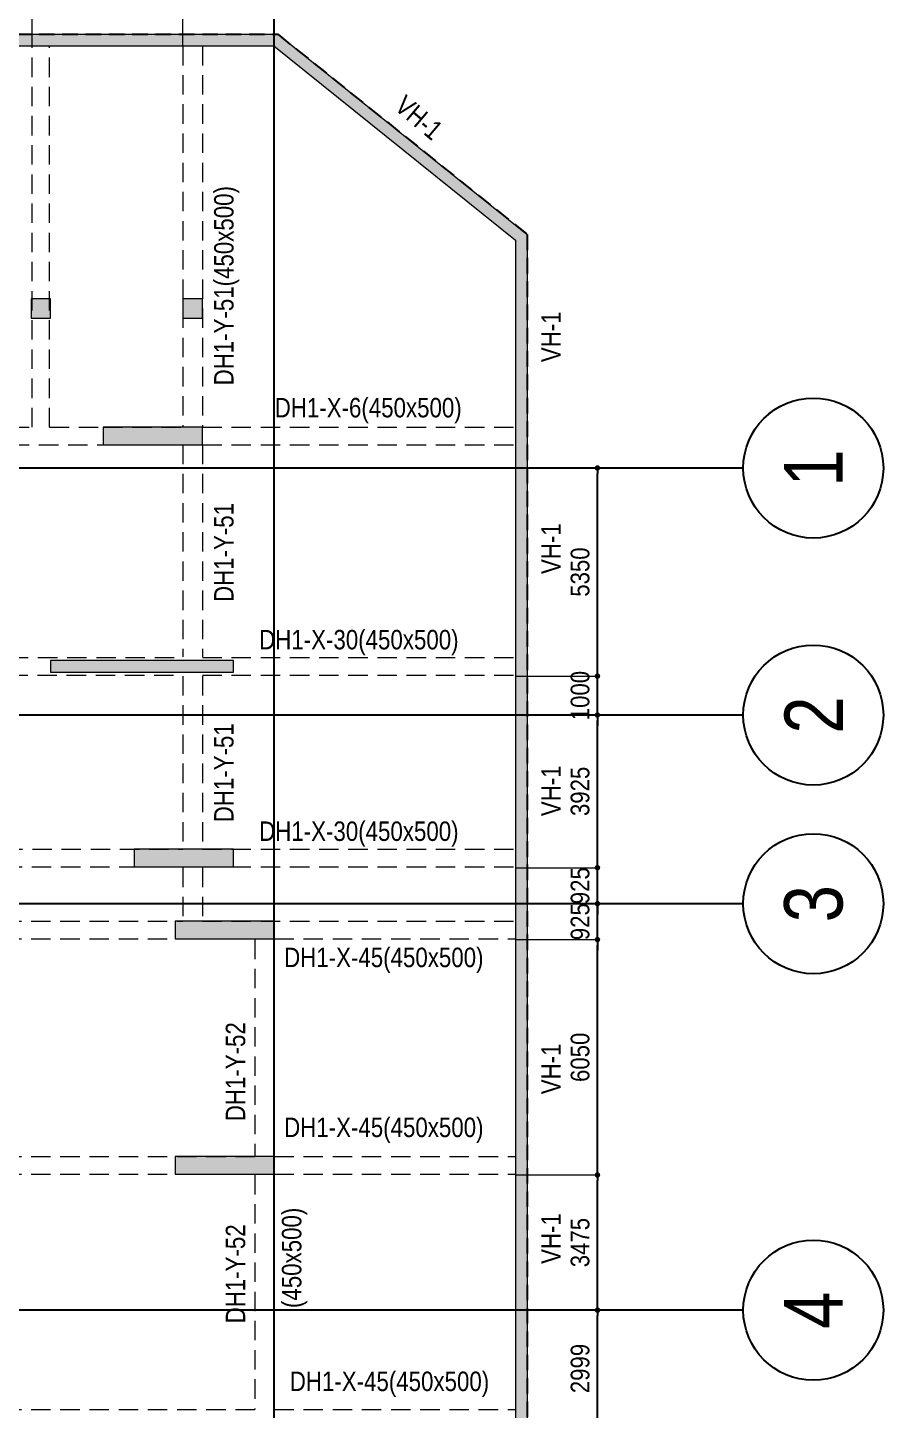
# Model space of a CAD drawing. Header units: millimetres. Extents: x 3718783 to 4027851, y 882487 to 1100782.
# Drawn here: x 3887389 to 3909382, y 1046096 to 1081617 of the extents above; entities that cross this region are included whole.
import ezdxf
from ezdxf.enums import TextEntityAlignment as Align

# ---------------------------------------------------------------- set-up
doc = ezdxf.new("R2010")
doc.units = ezdxf.units.MM
doc.header["$LTSCALE"] = 200
doc.header["$MEASUREMENT"] = 0
for name, pattern in [('CHG_XX_Cot_Ham 1$0$MB_Luoi truc$0$HTT Hidden 21', [3, 2, -1]), ('CHG_XX_Damsan_Ham 1$0$HIDDEN', [0.375, 0.25, -0.125]), ('CHG_XX_Luoi truc$0$MB_Luoi truc$0$Center101', [13, 10, -1, 1, -1]), ('HIDDEN', [0.375, 0.25, -0.125])]:
    doc.linetypes.add(name, pattern=pattern)
doc.layers.get('Defpoints').update_dxf_attribs({"color": 14, "lineweight": 0})
for name, color, linetype, lineweight in [('CHG_XX_Cot_Ham 1$0$Ap0302_PC', 150, 'Continuous', 9), ('CHG_XX_Cot_Ham 1$0$Ap0302_PC @ 1', 150, 'Continuous', 9), ('CHG_XX_Cot_Ham 1$0$Ap0302_PC @ 150', 150, 'Continuous', 9), ('CHG_XX_Cot_Ham 1$0$Ap0311_H', 8, 'Continuous', 15), ('CHG_XX_Cot_Ham 1$0$S_Concrete_Cont_2 Normal', 2, 'Continuous', 13), ('CHG_XX_Damsan_Ham 1$0$DBAO', 3, 'Continuous', 13), ('CHG_XX_Damsan_Ham 1$0$DGIONG', 4, 'Continuous', 13), ('CHG_XX_Damsan_Ham 1$0$DMo', 254, 'CHG_XX_Damsan_Ham 1$0$HIDDEN', 9), ('Dim 200', 1, 'Continuous', 5), ('DMo', 254, 'HIDDEN', 9), ('MB_Luoi truc$0$Dim 300', 1, 'Continuous', 5), ('TEXT P Y', 2, 'Continuous', 15)]:
    doc.layers.add(name, color=color, linetype=linetype, lineweight=lineweight)
for name, color, linetype in [('CHG_XX_Cot_Ham 1$0$MB_Cot ham$0$Concrete Line', 6, 'Continuous'), ('CHG_XX_Cot_Ham 1$0$mb_cot tang 1-3$0$Concrete Line', 6, 'Continuous'), ('CHG_XX_Luoi truc$0$Grid', 34, 'Continuous'), ('CHG_XX_Luoi truc$0$Grid Line', 251, 'CHG_XX_Luoi truc$0$MB_Luoi truc$0$Center101'), ('mb_cot tang 1-3$0$Concrete Line', 6, 'Continuous'), ('TEXT P X', 1, 'Continuous')]:
    doc.layers.add(name, color=color, linetype=linetype)
doc.styles.add('CHG_XX_Luoi truc$0$MB_Luoi truc$0$Grid A-F$0$VNI-HelveCB', font='VHELVCB_0.TTF')
doc.styles.add('MB_Luoi truc$0$Arial_C', font='arial.ttf', dxfattribs={"width": 0.85})
doc.styles.add('TTP-HelCon', font='VHELVCN_0.TTF')
doc.dimstyles.new('200', dxfattribs={"dimscale": 200, "dimtxt": 2.4, "dimasz": 0.7, "dimexe": 0.0003, "dimexo": 0, "dimgap": 1, "dimtad": 1, "dimdec": 0, "dimzin": 12, "dimdsep": 46, "dimtxsty": 'MB_Luoi truc$0$Arial_C', "dimblk": 'MB_Luoi truc$0$_Dot', "dimcen": 0.5, "dimclrd": 256, "dimclre": 8, "dimclrt": 1, "dimadec": 0, "dimazin": 0, "dimtfac": 1, "dimtdec": 0, "dimtix": 1, "dimtmove": 2, "dimatfit": 3, "dimldrblk": 'MB_Luoi truc$0$HTT Arrow 30', "dimfxl": 1, "dimtolj": 1, "dimtzin": 0, "dimlwe": -1, "dimarcsym": 0})

# ---------------------------------------------------------------- blocks, each defined once
blk = doc.blocks.new('*U401')
at = {"layer": 'CHG_XX_Luoi truc$0$Grid Line'}
blk.add_line((0, 0), (0, 608), dxfattribs=at)
at = {"layer": 'CHG_XX_Luoi truc$0$Grid', "lineweight": -2, "style": 'CHG_XX_Luoi truc$0$MB_Luoi truc$0$Grid A-F$0$VNI-HelveCB'}
for tag, p in [('GRIDSUB', (0, 617)), ('GRID', (0, -9))]:
    blk.add_attdef(tag, text='', height=5, dxfattribs=at).set_placement(p, align=Align.MIDDLE)
blk = doc.blocks.new('*U403')
at = {"layer": 'CHG_XX_Luoi truc$0$Grid', "lineweight": -2}
blk.add_line((0, -3), (0, 0), dxfattribs=at)
blk.add_circle((0, -9), 6, dxfattribs=at)
at = {"layer": 'CHG_XX_Luoi truc$0$Grid Line'}
blk.add_line((0, 0), (0, 438), dxfattribs=at)
at = {"layer": 'CHG_XX_Luoi truc$0$Grid', "lineweight": -2, "style": 'CHG_XX_Luoi truc$0$MB_Luoi truc$0$Grid A-F$0$VNI-HelveCB'}
for tag, p in [('GRIDSUB', (0, 447)), ('GRID', (0, -9))]:
    blk.add_attdef(tag, text='', height=5, dxfattribs=at).set_placement(p, align=Align.MIDDLE)
blk = doc.blocks.new('CHG_XX_Luoi truc')
at = {"layer": 'CHG_XX_Luoi truc$0$Grid', "xscale": 300, "yscale": 300, "zscale": 300}
blk.add_blockref('*U401', (99550, -12747), dxfattribs=at)
at = {"layer": 'CHG_XX_Luoi truc$0$Grid'}
ref = blk.add_blockref('*U403', (110703, 152250), dxfattribs=dict(at, xscale=300.0000000000013, yscale=300.0000000000013, zscale=300.0000000000013, rotation=90))
ref.add_attrib('GRID', '1', dxfattribs={"lineweight": -2, "height": 1500, "rotation": 90, "style": 'CHG_XX_Luoi truc$0$MB_Luoi truc$0$Grid A-F$0$VNI-HelveCB'}).set_placement((113403, 152250), align=Align.MIDDLE)
ref = blk.add_blockref('*U403', (110703, 145900), dxfattribs=dict(at, xscale=300.0000000000013, yscale=300.0000000000013, zscale=300.0000000000013, rotation=90))
ref.add_attrib('GRID', '2', dxfattribs={"lineweight": -2, "height": 1500, "rotation": 90, "style": 'CHG_XX_Luoi truc$0$MB_Luoi truc$0$Grid A-F$0$VNI-HelveCB'}).set_placement((113403, 145900), align=Align.MIDDLE)
ref = blk.add_blockref('*U403', (110703, 141050), dxfattribs=dict(at, xscale=300.0000000000013, yscale=300.0000000000013, zscale=300.0000000000013, rotation=90))
ref.add_attrib('GRID', '3', dxfattribs={"lineweight": -2, "height": 1500, "rotation": 90, "style": 'CHG_XX_Luoi truc$0$MB_Luoi truc$0$Grid A-F$0$VNI-HelveCB'}).set_placement((113403, 141050), align=Align.MIDDLE)
ref = blk.add_blockref('*U403', (110703, 130600), dxfattribs=dict(at, xscale=300.0000000000013, yscale=300.0000000000013, zscale=300.0000000000013, rotation=90))
ref.add_attrib('GRID', '4', dxfattribs={"lineweight": -2, "height": 1500, "rotation": 90, "style": 'CHG_XX_Luoi truc$0$MB_Luoi truc$0$Grid A-F$0$VNI-HelveCB'}).set_placement((113403, 130600), align=Align.MIDDLE)
blk = doc.blocks.new('*U548')
at = {"layer": 'CHG_XX_Cot_Ham 1$0$Ap0302_PC @ 1'}
h = blk.add_hatch(color=256, dxfattribs=at)
h.dxf.hatch_style = 1
h.paths.add_polyline_path([(450, 0), (0, 0), (0, -2550), (450, -2550)])
at = {"layer": 'CHG_XX_Cot_Ham 1$0$Ap0302_PC @ 150'}
h = blk.add_hatch(color=256, dxfattribs=at)
h.dxf.hatch_style = 1
h.paths.add_polyline_path([(450, 0), (0, 0), (0, -2550), (450, -2550)])
blk = doc.blocks.new('CHG_XX_Cot_Ham 1$0$Block A_C450x2250')
at = {"layer": 'CHG_XX_Cot_Ham 1$0$Ap0302_PC'}
blk.add_lwpolyline([(450, -2550), (0, -2550), (0, 0), (450, 0)], close=True, dxfattribs=at)
blk.add_blockref('*U548', (0, 0), dxfattribs=at)
blk = doc.blocks.new('CHG_XX_Cot_Ham 1$0$300X4700')
at = {"layer": 'CHG_XX_Cot_Ham 1$0$Ap0302_PC', "true_color": 0xd19cc7}
h = blk.add_hatch(color=9, dxfattribs=at)
h.dxf.hatch_style = 1
h.paths.add_polyline_path([(0, 0), (0, -300), (4700, -300), (4700, 0)])
at = {"layer": 'CHG_XX_Cot_Ham 1$0$Ap0302_PC'}
blk.add_lwpolyline([(0, 0), (0, -300), (4700, -300), (4700, 0)], close=True, dxfattribs=at)
blk = doc.blocks.new('*U550')
at = {"layer": 'CHG_XX_Cot_Ham 1$0$Ap0302_PC @ 1'}
h = blk.add_hatch(color=3, dxfattribs=at)
h.dxf.hatch_style = 1
h.paths.add_polyline_path([(-250, -250), (-250, 250), (250, 250), (250, -250)])
at = {"layer": 'CHG_XX_Cot_Ham 1$0$Ap0302_PC @ 150'}
h = blk.add_hatch(color=3, dxfattribs=at)
h.dxf.hatch_style = 1
h.paths.add_polyline_path([(-250, -250), (-250, 250), (250, 250), (250, -250)])
blk = doc.blocks.new('CHG_XX_Cot_Ham 1$0$500x500')
at = {"layer": 'CHG_XX_Cot_Ham 1$0$Ap0302_PC'}
blk.add_lwpolyline([(250, -250), (250, 250), (-250, 250), (-250, -250)], close=True, dxfattribs=at)
blk.add_blockref('*U550', (0, 0), dxfattribs=at)
blk = doc.blocks.new('CHG_XX_Cot_Ham 1')
at = {"layer": 'CHG_XX_Cot_Ham 1$0$Ap0311_H'}
h = blk.add_hatch(color=256, dxfattribs=at)
h.dxf.hatch_style = 1
h.paths.add_polyline_path([(99639.2, 163400), (-10900, 163400), (-10900, 85450), (-300, 85450), (-300, 84050), (32350, 84050), (32350, -9000), (103575.5, -9000), (106050, -6022), (106050, 158254.3)])
h.paths.add_polyline_path([(99533.7, 163100), (105750, 158110.4), (105750, 90450), (105650, 90450), (105650, 90450), (105750, 90450), (105750, 13850), (105750, 13825.9), (105750, -5913.6), (103434.7, -8700), (93600, -8700), (32650, -8700), (32650, 84350), (0, 84350), (0, 85750), (-10600, 85750), (-10600, 163100), (93600, 163100)], flags=16)
at = {"layer": 'CHG_XX_Cot_Ham 1$0$Ap0302_PC'}
blk.add_lwpolyline([(32350, 84050), (-300, 84050), (-300, 85450), (-10900, 85450), (-10900, 163400), (99639.2, 163400), (106050, 158254.3), (106050, -6022), (103575.5, -9000), (32350, -9000)], close=True, dxfattribs=at)
blk.add_lwpolyline([(105750, 90444), (105750, -5913.6), (103434.7, -8700), (32650, -8700), (32650, 84350), (0, 84350), (0, 85750), (-10600, 85750), (-10600, 163100), (99533.7, 163100), (105750, 158110.4), (105750, 127475.9)], dxfattribs=at)
at = {"layer": 'CHG_XX_Cot_Ham 1$0$MB_Cot ham$0$Concrete Line', "linetype": 'CHG_XX_Cot_Ham 1$0$MB_Luoi truc$0$HTT Hidden 21'}
blk.add_lwpolyline([(99639.2, 163400), (106050, 158254.3), (106050, -6022), (103575.5, -9000), (32350, -9000), (32350, 84050), (-300, 84050), (-300, 85450), (-10900, 85450), (-10900, 163400)], close=True, dxfattribs=at)
at = {"layer": 'CHG_XX_Cot_Ham 1$0$Ap0302_PC', "xscale": -1, "rotation": 90}
for p in [(95150, 153300), (95950, 142450), (95950, 142450), (97000, 140600), (97000, 134550)]:
    blk.add_blockref('CHG_XX_Cot_Ham 1$0$Block A_C450x2250', p, dxfattribs=at)
at = {"layer": 'CHG_XX_Cot_Ham 1$0$mb_cot tang 1-3$0$Concrete Line'}
for name, p in [('CHG_XX_Luoi truc', (0, 0)), ('CHG_XX_Cot_Ham 1$0$300X4700', (93800, 147300))]:
    blk.add_blockref(name, p, dxfattribs=at)
at = {"layer": 'CHG_XX_Cot_Ham 1$0$S_Concrete_Cont_2 Normal'}
for p in [(93550, 156350), (97450, 156350)]:
    blk.add_blockref('CHG_XX_Cot_Ham 1$0$500x500', p, dxfattribs=at)
blk = doc.blocks.new('CHG_XX_Damsan_Ham 1', base_point=(3089256, -609981))
at = {"layer": 'CHG_XX_Damsan_Ham 1$0$DBAO'}
blk.add_lwpolyline([(-10900, 85450), (-10900, 163400), (99639, 163400), (106050, 158250), (106050, -6022), (103576, -9000), (32350, -9000), (32350, 84050), (-300, 84050), (-300, 85450), (-10900, 85450)], dxfattribs=at)
at = {"layer": 'CHG_XX_Damsan_Ham 1$0$DMo', "ltscale": 10}
for p, q in [((93325, 153300), (93325, 163102)), ((93775, 153300), (93775, 163102)), ((97200, 163100), (97200, 153300)), ((97700, 163100), (97700, 153300)), ((87500, 153300), (93325, 153300)), ((93775, 153300), (95150, 153300)), ((95150, 153300), (97200, 153300)), ((97700, 153300), (105750, 153300)), ((87500, 152850), (97200, 152850)), ((97200, 152850), (97200, 147400)), ((97700, 152850), (105750, 152850)), ((97700, 152850), (97700, 147400)), ((87476, 147375), (97200, 147375)), ((97700, 147375), (105750, 147375)), ((87462, 146925), (97200, 146925)), ((97200, 146900), (97200, 142475)), ((97700, 146925), (105750, 146925)), ((97700, 146900), (97700, 142475)), ((87331, 142450), (97200, 142450)), ((97700, 142450), (105750, 142450)), ((87316, 142000), (97200, 142000)), ((97200, 141975), (97200, 140625)), ((97700, 142000), (105750, 142000)), ((97700, 141975), (97700, 140625)), ((87300, 140600), (97200, 140600)), ((97700, 140600), (105750, 140600)), ((87300, 140150), (99050, 140150)), ((99050, 140125), (99050, 134575)), ((99550, 140150), (105750, 140150)), ((99550, 140125), (99550, 134575)), ((87300, 134550), (99050, 134550)), ((99550, 134550), (105750, 134550)), ((87300, 134100), (99050, 134100)), ((99050, 134075), (99050, 128050)), ((99550, 134100), (105750, 134100)), ((99550, 134075), (99550, 128050)), ((87300, 128050), (99050, 128050)), ((99550, 128050), (105750, 128050))]:
    blk.add_line(p, q, dxfattribs=at)
at = {"layer": 'CHG_XX_Damsan_Ham 1$0$DGIONG'}
blk.add_blockref('CHG_XX_Cot_Ham 1', (0, 0), dxfattribs=at)
blk = doc.blocks.new('MB_Luoi truc$0$_Dot')
at = {"color": 0, "linetype": 'ByBlock', "lineweight": -2}
blk.add_line((-0.5, 0), (-1, 0), dxfattribs=at)
at = {"color": 0, "linetype": 'ByBlock', "const_width": 0.5}
blk.add_lwpolyline([(-0.25, 0, 1), (0.25, 0, 1)], format="xyb", close=True, dxfattribs=at)
blk = doc.blocks.new('*D70')
at = {"layer": 'Defpoints', "color": 0, "transparency": 16777216}
for p in [(3887504, 1083301), (3881479, 1081146), (3887504, 1081148)]:
    blk.add_point(p, dxfattribs=at)
at = {"layer": 'MB_Luoi truc$0$Dim 300', "color": 8, "transparency": 16777216}
for p, q in [((3881479, 1081146), (3881479, 1083301)), ((3887504, 1081148), (3887504, 1083301))]:
    blk.add_line(p, q, dxfattribs=at)
at = {"layer": 'MB_Luoi truc$0$Dim 300', "lineweight": -2, "transparency": 16777216}
blk.add_line((3881619, 1083301), (3887364, 1083301), dxfattribs=at)
at = {"layer": 'MB_Luoi truc$0$Dim 300', "lineweight": -2, "transparency": 16777216, "xscale": 140, "yscale": 140, "zscale": 140, "rotation": 180}
blk.add_blockref('MB_Luoi truc$0$_Dot', (3881479, 1083301), dxfattribs=at)
at = {"layer": 'MB_Luoi truc$0$Dim 300', "lineweight": -2, "transparency": 16777216, "xscale": 140, "yscale": 140, "zscale": 140}
blk.add_blockref('MB_Luoi truc$0$_Dot', (3887504, 1083301), dxfattribs=at)
at = {"layer": 'MB_Luoi truc$0$Dim 300', "color": 1, "transparency": 16777216, "insert": (3884491, 1083746), "char_height": 480, "attachment_point": 5, "style": 'MB_Luoi truc$0$Arial_C'}
blk.add_mtext('\\A1;6025', dxfattribs=at)
blk = doc.blocks.new('MB_Luoi truc$0$HTT Arrow 30')
blk.add_hatch(color=256).paths.add_polyline_path([(-2.5, 0.375), (-2.5, -0.375), (0, 0)])
at = {"color": 0, "linetype": 'ByBlock', "lineweight": -2}
for p, q in [((0, 0), (-2.5, 0.375)), ((-2.5, -0.375), (-2.5, 0.375)), ((0, 0), (-2.5, -0.375))]:
    blk.add_line(p, q, dxfattribs=at)
blk = doc.blocks.new('*D71')
at = {"layer": 'Defpoints', "color": 0, "transparency": 16777216}
for p in [(3891379, 1083301), (3887504, 1081148), (3891379, 1081146)]:
    blk.add_point(p, dxfattribs=at)
at = {"layer": 'MB_Luoi truc$0$Dim 300', "color": 8, "transparency": 16777216}
for p, q in [((3887504, 1081148), (3887504, 1083301)), ((3891379, 1081146), (3891379, 1083301))]:
    blk.add_line(p, q, dxfattribs=at)
at = {"layer": 'MB_Luoi truc$0$Dim 300', "lineweight": -2, "transparency": 16777216}
blk.add_line((3887644, 1083301), (3891239, 1083301), dxfattribs=at)
at = {"layer": 'MB_Luoi truc$0$Dim 300', "lineweight": -2, "transparency": 16777216, "xscale": 140, "yscale": 140, "zscale": 140, "rotation": 180}
blk.add_blockref('MB_Luoi truc$0$_Dot', (3887504, 1083301), dxfattribs=at)
at = {"layer": 'MB_Luoi truc$0$Dim 300', "lineweight": -2, "transparency": 16777216, "xscale": 140, "yscale": 140, "zscale": 140}
blk.add_blockref('MB_Luoi truc$0$_Dot', (3891379, 1083301), dxfattribs=at)
at = {"layer": 'MB_Luoi truc$0$Dim 300', "color": 1, "transparency": 16777216, "insert": (3889441, 1083746), "char_height": 480, "attachment_point": 5, "style": 'MB_Luoi truc$0$Arial_C'}
blk.add_mtext('\\A1;3875', dxfattribs=at)
blk = doc.blocks.new('*D72')
at = {"layer": 'Defpoints', "color": 0, "transparency": 16777216}
for p in [(3893729, 1083301), (3893729, 1081446), (3891379, 1081146)]:
    blk.add_point(p, dxfattribs=at)
at = {"layer": 'MB_Luoi truc$0$Dim 300', "color": 8, "transparency": 16777216}
for p, q in [((3891379, 1081146), (3891379, 1083301)), ((3893729, 1081446), (3893729, 1083301))]:
    blk.add_line(p, q, dxfattribs=at)
at = {"layer": 'MB_Luoi truc$0$Dim 300', "lineweight": -2, "transparency": 16777216}
blk.add_line((3891519, 1083301), (3893589, 1083301), dxfattribs=at)
at = {"layer": 'MB_Luoi truc$0$Dim 300', "lineweight": -2, "transparency": 16777216, "xscale": 140, "yscale": 140, "zscale": 140, "rotation": 180}
blk.add_blockref('MB_Luoi truc$0$_Dot', (3891379, 1083301), dxfattribs=at)
at = {"layer": 'MB_Luoi truc$0$Dim 300', "lineweight": -2, "transparency": 16777216, "xscale": 140, "yscale": 140, "zscale": 140}
blk.add_blockref('MB_Luoi truc$0$_Dot', (3893729, 1083301), dxfattribs=at)
at = {"layer": 'MB_Luoi truc$0$Dim 300', "color": 1, "transparency": 16777216, "insert": (3892554, 1083746), "char_height": 480, "attachment_point": 5, "style": 'MB_Luoi truc$0$Arial_C'}
blk.add_mtext('\\A1;2350', dxfattribs=at)
blk = doc.blocks.new('*D271')
at = {"layer": 'Defpoints', "color": 0, "transparency": 16777216}
for p in [(3900229, 1048646), (3902034, 1048646), (3899929, 1045647)]:
    blk.add_point(p, dxfattribs=at)
at = {"layer": 'Dim 200', "color": 8, "transparency": 16777216}
for p, q in [((3900229, 1048646), (3902034, 1048646)), ((3899929, 1045647), (3902034, 1045647))]:
    blk.add_line(p, q, dxfattribs=at)
at = {"layer": 'Dim 200', "lineweight": -2, "transparency": 16777216}
blk.add_line((3902034, 1045787), (3902034, 1048506), dxfattribs=at)
at = {"layer": 'Dim 200', "lineweight": -2, "transparency": 16777216, "xscale": 140, "yscale": 140, "zscale": 140}
for p, rotation in [((3902034, 1048646), 90), ((3902034, 1045647), 270)]:
    blk.add_blockref('MB_Luoi truc$0$_Dot', p, dxfattribs=dict(at, rotation=rotation))
at = {"layer": 'Dim 200', "color": 1, "transparency": 16777216, "insert": (3901589, 1047146), "char_height": 480, "attachment_point": 5, "rotation": 90, "style": 'MB_Luoi truc$0$Arial_C'}
blk.add_mtext('\\A1;2999', dxfattribs=at)
blk = doc.blocks.new('*D272')
at = {"layer": 'Defpoints', "color": 0, "transparency": 16777216}
for p in [(3899929, 1052121), (3902034, 1052121), (3900229, 1048646)]:
    blk.add_point(p, dxfattribs=at)
at = {"layer": 'Dim 200', "color": 8, "transparency": 16777216}
for p, q in [((3899929, 1052121), (3902034, 1052121)), ((3900229, 1048646), (3902034, 1048646))]:
    blk.add_line(p, q, dxfattribs=at)
at = {"layer": 'Dim 200', "lineweight": -2, "transparency": 16777216}
blk.add_line((3902034, 1048786), (3902034, 1051981), dxfattribs=at)
at = {"layer": 'Dim 200', "lineweight": -2, "transparency": 16777216, "xscale": 140, "yscale": 140, "zscale": 140}
for p, rotation in [((3902034, 1052121), 90), ((3902034, 1048646), 270)]:
    blk.add_blockref('MB_Luoi truc$0$_Dot', p, dxfattribs=dict(at, rotation=rotation))
at = {"layer": 'Dim 200', "color": 1, "transparency": 16777216, "insert": (3901589, 1050383), "char_height": 480, "attachment_point": 5, "rotation": 90, "style": 'MB_Luoi truc$0$Arial_C'}
blk.add_mtext('\\A1;3475', dxfattribs=at)
blk = doc.blocks.new('*D273')
at = {"layer": 'Defpoints', "color": 0, "transparency": 16777216}
for p in [(3899929, 1058171), (3902034, 1058171), (3899929, 1052121)]:
    blk.add_point(p, dxfattribs=at)
at = {"layer": 'Dim 200', "color": 8, "transparency": 16777216}
for p, q in [((3899929, 1058171), (3902034, 1058171)), ((3899929, 1052121), (3902034, 1052121))]:
    blk.add_line(p, q, dxfattribs=at)
at = {"layer": 'Dim 200', "lineweight": -2, "transparency": 16777216}
blk.add_line((3902034, 1052261), (3902034, 1058031), dxfattribs=at)
at = {"layer": 'Dim 200', "lineweight": -2, "transparency": 16777216, "xscale": 140, "yscale": 140, "zscale": 140}
for p, rotation in [((3902034, 1058171), 90), ((3902034, 1052121), 270)]:
    blk.add_blockref('MB_Luoi truc$0$_Dot', p, dxfattribs=dict(at, rotation=rotation))
at = {"layer": 'Dim 200', "color": 1, "transparency": 16777216, "insert": (3901589, 1055146), "char_height": 480, "attachment_point": 5, "rotation": 90, "style": 'MB_Luoi truc$0$Arial_C'}
blk.add_mtext('\\A1;6050', dxfattribs=at)
blk = doc.blocks.new('*D274')
at = {"layer": 'Defpoints', "color": 0, "transparency": 16777216}
for p in [(3899929, 1059096), (3902034, 1059096), (3899929, 1058171)]:
    blk.add_point(p, dxfattribs=at)
at = {"layer": 'Dim 200', "lineweight": -2, "transparency": 16777216}
for p, q in [((3902034, 1059236), (3902034, 1059376)), ((3902034, 1058171), (3902034, 1059096)), ((3902034, 1058031), (3902034, 1057891))]:
    blk.add_line(p, q, dxfattribs=at)
at = {"layer": 'Dim 200', "color": 8, "transparency": 16777216}
for p, q in [((3899929, 1059096), (3902034, 1059096)), ((3899929, 1058171), (3902034, 1058171))]:
    blk.add_line(p, q, dxfattribs=at)
at = {"layer": 'Dim 200', "lineweight": -2, "transparency": 16777216, "xscale": 140, "yscale": 140, "zscale": 140}
for p, rotation in [((3902034, 1059096), 270), ((3902034, 1058171), 90)]:
    blk.add_blockref('MB_Luoi truc$0$_Dot', p, dxfattribs=dict(at, rotation=rotation))
at = {"layer": 'Dim 200', "color": 1, "transparency": 16777216, "insert": (3901589, 1058633), "char_height": 480, "attachment_point": 5, "rotation": 90, "style": 'MB_Luoi truc$0$Arial_C'}
blk.add_mtext('\\A1;925', dxfattribs=at)
blk = doc.blocks.new('*D275')
at = {"layer": 'Defpoints', "color": 0, "transparency": 16777216}
for p in [(3899929, 1060021), (3902034, 1060021), (3899929, 1059096)]:
    blk.add_point(p, dxfattribs=at)
at = {"layer": 'Dim 200', "color": 8, "transparency": 16777216}
for p, q in [((3899929, 1060021), (3902034, 1060021)), ((3899929, 1059096), (3902034, 1059096))]:
    blk.add_line(p, q, dxfattribs=at)
at = {"layer": 'Dim 200', "lineweight": -2, "transparency": 16777216}
for p, q in [((3902034, 1060161), (3902034, 1060301)), ((3902034, 1059096), (3902034, 1060021)), ((3902034, 1058956), (3902034, 1058816))]:
    blk.add_line(p, q, dxfattribs=at)
at = {"layer": 'Dim 200', "lineweight": -2, "transparency": 16777216, "xscale": 140, "yscale": 140, "zscale": 140}
for p, rotation in [((3902034, 1060021), 270), ((3902034, 1059096), 90)]:
    blk.add_blockref('MB_Luoi truc$0$_Dot', p, dxfattribs=dict(at, rotation=rotation))
at = {"layer": 'Dim 200', "color": 1, "transparency": 16777216, "insert": (3901589, 1059558), "char_height": 480, "attachment_point": 5, "rotation": 90, "style": 'MB_Luoi truc$0$Arial_C'}
blk.add_mtext('\\A1;925', dxfattribs=at)
blk = doc.blocks.new('*D276')
at = {"layer": 'Defpoints', "color": 0, "transparency": 16777216}
for p in [(3899929, 1063946), (3902034, 1063946), (3899929, 1060021)]:
    blk.add_point(p, dxfattribs=at)
at = {"layer": 'Dim 200', "color": 8, "transparency": 16777216}
for p, q in [((3899929, 1063946), (3902034, 1063946)), ((3899929, 1060021), (3902034, 1060021))]:
    blk.add_line(p, q, dxfattribs=at)
at = {"layer": 'Dim 200', "lineweight": -2, "transparency": 16777216}
blk.add_line((3902034, 1060161), (3902034, 1063806), dxfattribs=at)
at = {"layer": 'Dim 200', "lineweight": -2, "transparency": 16777216, "xscale": 140, "yscale": 140, "zscale": 140}
for p, rotation in [((3902034, 1063946), 90), ((3902034, 1060021), 270)]:
    blk.add_blockref('MB_Luoi truc$0$_Dot', p, dxfattribs=dict(at, rotation=rotation))
at = {"layer": 'Dim 200', "color": 1, "transparency": 16777216, "insert": (3901589, 1061983), "char_height": 480, "attachment_point": 5, "rotation": 90, "style": 'MB_Luoi truc$0$Arial_C'}
blk.add_mtext('\\A1;3925', dxfattribs=at)
blk = doc.blocks.new('*D277')
at = {"layer": 'Defpoints', "color": 0, "transparency": 16777216}
for p in [(3899929, 1064946), (3902034, 1064946), (3899929, 1063946)]:
    blk.add_point(p, dxfattribs=at)
at = {"layer": 'Dim 200', "color": 8, "transparency": 16777216}
for p, q in [((3899929, 1064946), (3902034, 1064946)), ((3899929, 1063946), (3902034, 1063946))]:
    blk.add_line(p, q, dxfattribs=at)
at = {"layer": 'Dim 200', "lineweight": -2, "transparency": 16777216}
for p, q in [((3902034, 1065086), (3902034, 1065226)), ((3902034, 1063946), (3902034, 1064946)), ((3902034, 1063806), (3902034, 1063666))]:
    blk.add_line(p, q, dxfattribs=at)
at = {"layer": 'Dim 200', "lineweight": -2, "transparency": 16777216, "xscale": 140, "yscale": 140, "zscale": 140}
for p, rotation in [((3902034, 1064946), 270), ((3902034, 1063946), 90)]:
    blk.add_blockref('MB_Luoi truc$0$_Dot', p, dxfattribs=dict(at, rotation=rotation))
at = {"layer": 'Dim 200', "color": 1, "transparency": 16777216, "insert": (3901589, 1064446), "char_height": 480, "attachment_point": 5, "rotation": 90, "style": 'MB_Luoi truc$0$Arial_C'}
blk.add_mtext('\\A1;1000', dxfattribs=at)
blk = doc.blocks.new('*D278')
at = {"layer": 'Defpoints', "color": 0, "transparency": 16777216}
for p in [(3899929, 1070296), (3902034, 1070296), (3899929, 1064946)]:
    blk.add_point(p, dxfattribs=at)
at = {"layer": 'Dim 200', "color": 8, "transparency": 16777216}
for p, q in [((3899929, 1070296), (3902034, 1070296)), ((3899929, 1064946), (3902034, 1064946))]:
    blk.add_line(p, q, dxfattribs=at)
at = {"layer": 'Dim 200', "lineweight": -2, "transparency": 16777216}
blk.add_line((3902034, 1065086), (3902034, 1070156), dxfattribs=at)
at = {"layer": 'Dim 200', "lineweight": -2, "transparency": 16777216, "xscale": 140, "yscale": 140, "zscale": 140}
for p, rotation in [((3902034, 1070296), 90), ((3902034, 1064946), 270)]:
    blk.add_blockref('MB_Luoi truc$0$_Dot', p, dxfattribs=dict(at, rotation=rotation))
at = {"layer": 'Dim 200', "color": 1, "transparency": 16777216, "insert": (3901589, 1067621), "char_height": 480, "attachment_point": 5, "rotation": 90, "style": 'MB_Luoi truc$0$Arial_C'}
blk.add_mtext('\\A1;5350', dxfattribs=at)

msp = doc.modelspace()

# ---------------------------------------------------------------- block references
at = {"layer": 'DMo'}
msp.add_blockref('CHG_XX_Damsan_Ham 1', (6883434.59583, 308064.69934), dxfattribs=at)
at = {"layer": 'mb_cot tang 1-3$0$Concrete Line'}
msp.add_blockref('CHG_XX_Cot_Ham 1', (3794178.65102, 918045.71079), dxfattribs=at)
msp.add_blockref('CHG_XX_Cot_Ham 1', (3794178.65102, 918045.71079), dxfattribs=at)

# ---------------------------------------------------------------- texts
at = {"layer": 'TEXT P X', "style": 'TTP-HelCon'}
for rotation, p in [(319.803854845, (3896786.85169, 1079534.55876)), (90, (3901089.33413, 1073017.19557)), (90, (3901089.33413, 1067569.58307)), (90, (3901089.33413, 1061345.89107)), (90, (3901089.33413, 1054196.98557)), (90, (3901089.33413, 1049835.11607))]:
    msp.add_text('VH-1', height=500, rotation=rotation, dxfattribs=at).set_placement(p)
for s, p in [('DH1-X-6(450x500)', (3893739.26714, 1071597.94117)), ('DH1-X-30(450x500)', (3893339.67167, 1065634.04911)), ('DH1-X-30(450x500)', (3893339.66532, 1060709.07461)), ('DH1-X-45(450x500)', (3893980.91543, 1057464.58147)), ('DH1-X-45(450x500)', (3893980.91543, 1053095.57347)), ('DH1-X-45(450x500)', (3894126.64845, 1046566.48317))]:
    msp.add_text(s, height=500, dxfattribs=at).set_placement(p)
at = {"layer": 'TEXT P Y', "style": 'TTP-HelCon'}
for s, p in [('DH1-Y-51(450x500)', (3892681.03318, 1072420.427)), ('DH1-Y-51', (3892681.03318, 1066852.0015)), ('DH1-Y-51', (3892681.03318, 1061188.56164)), ('DH1-Y-52', (3892980.69718, 1053504.11414)), ('(450x500)', (3894423.64754, 1048701.1041)), ('DH1-Y-52', (3892980.69718, 1048306.33764))]:
    msp.add_text(s, height=500, rotation=90, dxfattribs=at).set_placement(p)

# ---------------------------------------------------------------- dimensions: what is measured, and where the dimension line sits
at = {"layer": 'Dim 200'}
for base, p1, p2, picture, middle in [((3902033.9165, 1070295.71079), (3899928.65102, 1064945.67458), (3899928.65102, 1070295.71079), '*D278', (3901588.67776, 1067620.69269)), ((3902033.9165, 1064945.67458), (3899928.65102, 1063945.71079), (3899928.65102, 1064945.67458), '*D277', (3901588.84147, 1064445.69269)), ((3902033.9165, 1063945.71079), (3899928.65102, 1060020.70009), (3899928.65102, 1063945.71079), '*D276', (3901588.67776, 1061983.20544)), ((3902033.9165, 1060020.70009), (3899928.65102, 1059095.71079), (3899928.65102, 1060020.70009), '*D275', (3901588.84147, 1059558.20544)), ((3902033.9165, 1059095.71079), (3899928.65102, 1058170.70144), (3899928.65102, 1059095.71079), '*D274', (3901588.84147, 1058633.20612)), ((3902033.9165, 1058170.70144), (3899928.65102, 1052120.70144), (3899928.65102, 1058170.70144), '*D273', (3901588.84147, 1055145.70144)), ((3902033.9165, 1052120.70144), (3900228.65102, 1048645.71079), (3899928.65102, 1052120.70144), '*D272', (3901588.67776, 1050383.20612)), ((3902033.9165, 1048645.71079), (3899928.65102, 1045646.64579), (3900228.65102, 1048645.71079), '*D271', (3901588.84147, 1047146.17829))]:
    dim = msp.add_linear_dim(base=base, p1=p1, p2=p2, angle=90, dimstyle='200', override={"dimarcsym": 1}, dxfattribs=at)
    dim.commit()
    dim.dimension.update_dxf_attribs({"geometry": picture, "text_midpoint": middle})
at = {"layer": 'MB_Luoi truc$0$Dim 300'}
for base, p1, p2, picture, middle in [((3887503.65088, 1083301.1085), (3881478.65102, 1081145.71079), (3887503.65088, 1081147.82636), '*D70', (3884491.15095, 1083746.18353)), ((3891378.65102, 1083301.1085), (3887503.65088, 1081147.82636), (3891378.65102, 1081145.71079), '*D71', (3889441.15095, 1083746.34724)), ((3893728.65102, 1083301.1085), (3891378.65102, 1081145.71079), (3893728.65102, 1081445.71079), '*D72', (3892553.65102, 1083746.34724))]:
    dim = msp.add_linear_dim(base=base, p1=p1, p2=p2, dimstyle='200', override={"dimarcsym": 1}, dxfattribs=at)
    dim.commit()
    dim.dimension.update_dxf_attribs({"geometry": picture, "text_midpoint": middle})

doc.saveas('drawing.dxf')
